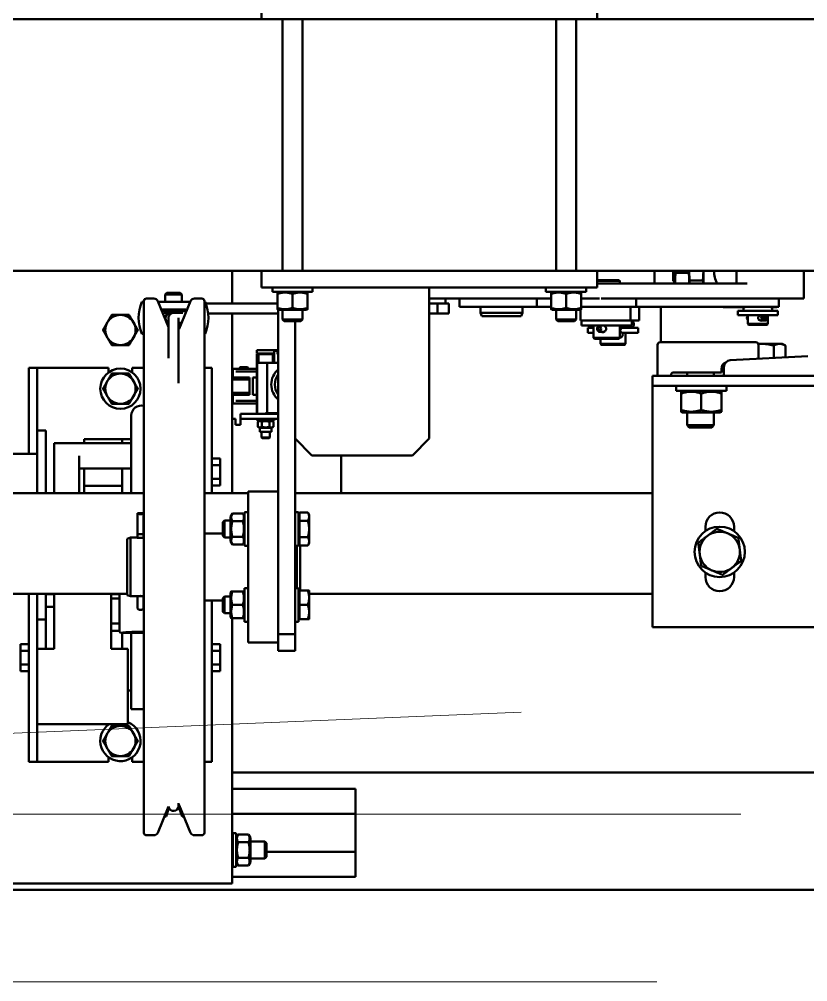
# Model space of a CAD drawing. Header units: metres. Extents: x -9802 to 773, y -8579 to 5125.
# Drawn here: x -3942.7 to -3895.7, y -1740.9 to -1683.5 of the extents above; entities that cross this region are included whole.
import ezdxf

# ---------------------------------------------------------------- set-up
doc = ezdxf.new("R2010")
doc.units = ezdxf.units.M
doc.header["$MEASUREMENT"] = 0
doc.linetypes.add('HIDDEN', pattern=[9.525, 6.35, -3.175])
doc.layers.get('0').update_dxf_attribs({"color": 30, "lineweight": 0})
doc.layers.add('shaft', color=3, linetype='Continuous', lineweight=20)
doc.layers.add('SSN_Lift-AM_0', color=7, linetype='Continuous', lineweight=50)

# ---------------------------------------------------------------- blocks, each defined once
blk = doc.blocks.new('Lift_20-024-10000')
at = {"layer": 'SSN_Lift-AM_0'}
for p, q in [((-854.5, 1563.4), (854.5, 1563.4)), ((-474.3, 1559.65), (-488.5, 1559.65)), ((-474.3, 1559.65), (-369.7, 1559.65)), ((-355.5, 1559.65), (-369.7, 1559.65)), ((-355.5, 1559.65), (-355.5, 1401.53)), ((-282, 1555.65), (-355.5, 1555.65)), ((-282, 1540.65), (-282, 1555.65)), ((-355, 1529.65), (-355, 1549.65)), ((-353, 1549.65), (-355, 1549.65)), ((-353, 1529.65), (-353, 1549.65)), ((-355.5, 1546.65), (-355, 1546.65)), ((-353, 1546.95), (-351.88, 1548.89)), ((-345.72, 1548.89), (-351.88, 1548.89)), ((-345.72, 1544.27), (-351.88, 1544.27)), ((-344.6, 1546.95), (-345.72, 1548.89)), ((-344.6, 1532.35), (-344.6, 1546.95)), ((-344.6, 1544.65), (-336, 1544.65)), ((-336, 1534.65), (-336, 1544.65)), ((-335, 1543.65), (-336, 1544.65)), ((-335, 1543.65), (-335, 1535.65)), ((-282, 1540.65), (-335, 1540.65)), ((-282, 1518.15), (-282, 1540.65)), ((-355.5, 1532.65), (-355, 1532.65)), ((-353, 1532.35), (-351.88, 1530.41)), ((-345.72, 1535.03), (-351.88, 1535.03)), ((-344.6, 1532.35), (-345.72, 1530.41)), ((-344.6, 1534.65), (-336, 1534.65)), ((-335, 1535.65), (-336, 1534.65)), ((-408, 1212.4), (-408, 1529.4)), ((-406.5, 1530.9), (-402.09, 1530.9)), ((-393.3, 1513.71), (-399.78, 1529.36)), ((-387.04, 1512.88), (-380.22, 1529.36)), ((-377.91, 1530.9), (-373.5, 1530.9)), ((-372, 1212.4), (-372, 1529.4)), ((-353, 1529.65), (-355, 1529.65)), ((-345.72, 1530.41), (-351.88, 1530.41)), ((-395.76, 1519.65), (-394.75, 1519.65)), ((-394.75, 1517.21), (-394.75, 1519.65)), ((-393.06, 1514.74), (-394.75, 1519.65)), ((-387.37, 1513.48), (-385.25, 1519.65)), ((-385.25, 1517.21), (-385.25, 1519.65)), ((-385.25, 1519.65), (-384.24, 1519.65)), ((-282, 1518.15), (-355.5, 1518.15)), ((-282, 1503.15), (-282, 1518.15)), ((-387.37, 1511.75), (-387.37, 1513.4)), ((-282, 1503.15), (-355.5, 1503.15)), ((-355.5, 1493.4), (848.64, 1493.4)), ((-476.5, 1386.9), (-476.5, 1487.15)), ((-476.5, 1487.15), (-471.5, 1487.15)), ((-471.5, 1487.15), (-471.5, 1464.65)), ((-466.5, 1487.15), (-471.5, 1487.15)), ((-466.5, 1487.15), (-429, 1487.15)), ((-429, 1484.4), (-429, 1487.15)), ((-415, 1487.15), (-415, 1484.4)), ((-415, 1487.15), (-408, 1487.15)), ((-372, 1487.15), (-367.5, 1487.15)), ((-367.5, 1487.15), (-367.5, 1390.9)), ((-471.5, 1464.65), (-417.5, 1464.65)), ((-471.5, 1419.65), (-471.5, 1464.65)), ((-417.5, 1419.65), (-417.5, 1464.65)), ((-408, 1455.78), (-415.5, 1455.78)), ((-415.5, 1455.25), (-415.5, 1455.78)), ((-415.5, 1455.25), (-415.5, 1433.24)), ((-415.5, 1444.65), (-417.5, 1444.65)), ((-476.5, 1433.06), (-481.5, 1433.06)), ((-481.5, 1433.06), (-481.5, 1429.02)), ((-476.5, 1429.02), (-481.5, 1429.02)), ((-481.5, 1429.02), (-481.5, 1420.94)), ((-415.5, 1431.78), (-415.5, 1433.24)), ((-415.5, 1431.78), (-415.5, 1410.19)), ((-367.5, 1433.06), (-362.5, 1433.06)), ((-367.5, 1429.02), (-362.5, 1429.02)), ((-362.5, 1433.06), (-362.5, 1429.02)), ((-362.5, 1429.02), (-362.5, 1420.94)), ((-476.5, 1420.94), (-481.5, 1420.94)), ((-481.5, 1420.94), (-481.5, 1416.9)), ((-471.5, 1419.65), (-471.5, 1402.15)), ((-461.5, 1419.65), (-471.5, 1419.65)), ((-466.5, 1402.15), (-466.5, 1419.65)), ((-461.5, 1386.9), (-461.5, 1419.65)), ((-427.5, 1419.65), (-427.5, 1386.9)), ((-417.5, 1419.65), (-427.5, 1419.65)), ((-421, 1410.19), (-421, 1419.65)), ((-367.5, 1420.94), (-362.5, 1420.94)), ((-362.5, 1420.94), (-362.5, 1416.9)), ((-318, 1420.9), (-328, 1420.9)), ((-328, 1420.9), (-328, 1410.9)), ((-318, 1410.9), (-318, 1420.9)), ((-476.5, 1416.9), (-481.5, 1416.9)), ((-367.5, 1416.9), (-362.5, 1416.9)), ((-346, 1415.9), (-346, 1325.9)), ((-328, 1415.9), (-346, 1415.9)), ((-471.5, 1405.99), (-471.5, 1405.99)), ((-471.5, 1405.99), (-471.5, 1398.49)), ((-427.5, 1408.94), (-422.5, 1408.94)), ((-422.5, 1409.64), (-422.5, 1386.9)), ((-412.5, 1410.19), (-421.16, 1410.19)), ((-408, 1410.19), (-412.5, 1410.19)), ((-408, 1409.65), (-412.5, 1409.65)), ((-328, 1410.9), (-318, 1410.9)), ((-328, 1410.9), (-328, 1217.58)), ((-318, 1224.4), (-318, 1410.9)), ((-105, 1406.9), (105, 1406.9)), ((-105, 1271.1), (-105, 1406.9)), ((-471.5, 1402.15), (-471.5, 1386.9)), ((-466.5, 1402.15), (-471.5, 1402.15)), ((-466.5, 1386.9), (-466.5, 1402.15)), ((-427.5, 1404.67), (-422.5, 1404.67)), ((-356.4, 1400.83), (-356, 1401.53)), ((-356.4, 1400.83), (-356.4, 1386.23)), ((-349.12, 1401.53), (-355.28, 1401.53)), ((-348, 1400.83), (-348.4, 1401.53)), ((-348, 1383.53), (-348, 1403.53)), ((-346, 1403.53), (-348, 1403.53)), ((-316, 1403.53), (-318, 1403.53)), ((-316, 1383.53), (-316, 1403.53)), ((-315.4, 1401.23), (-316, 1401.23)), ((-315.4, 1402.03), (-310.36, 1402.03)), ((-315.4, 1393.53), (-315.4, 1402.03)), ((-309.6, 1397.78), (-309.6, 1402.03)), ((-471.5, 1398.49), (-471.5, 1398.49)), ((-471.5, 1398.49), (-471.5, 1390.99)), ((-466.5, 1394.65), (-461.5, 1394.65)), ((-411.85, 1391.54), (-411.85, 1395.11)), ((-410.55, 1396.4), (-409.45, 1396.4)), ((-408.15, 1395.11), (-408.15, 1391.54)), ((-361, 1397.61), (-360.08, 1398.53)), ((-361, 1389.45), (-361, 1397.61)), ((-360.08, 1398.53), (-360.08, 1388.53)), ((-356.4, 1398.53), (-360.08, 1398.53)), ((-309.6, 1389.28), (-309.6, 1397.78)), ((-471.5, 1390.99), (-471.5, 1386.9)), ((-471.5, 1390.99), (-471.5, 1390.99)), ((-427.5, 1389.65), (-422.5, 1389.65)), ((-411.85, 1391.54), (-411.85, 1388.73)), ((-411.85, 1388.73), (-411.85, 1388.32)), ((-408.15, 1388.73), (-408.15, 1391.54)), ((-408.15, 1388.32), (-408.15, 1388.73)), ((-361, 1390.9), (-372, 1390.9)), ((-361, 1389.45), (-360.08, 1388.53)), ((-349.12, 1393.53), (-355.28, 1393.53)), ((-315.4, 1393.53), (-310.36, 1393.53)), ((-315.4, 1385.03), (-315.4, 1393.53)), ((-309.6, 1385.03), (-309.6, 1389.28)), ((-967.5, 1386.9), (-418, 1386.9)), ((-461.5, 1387.15), (-466.5, 1387.15)), ((-422.5, 1387.15), (-427.5, 1387.15)), ((-418, 1387.67), (-416, 1388.4)), ((-418, 1387.67), (-418, 1354.13)), ((-416, 1388.4), (-416, 1353.4)), ((-412.5, 1388.4), (-416, 1388.4)), ((-410.55, 1388.4), (-409.45, 1388.4)), ((-356.4, 1388.53), (-360.08, 1388.53)), ((-356.4, 1386.23), (-356, 1385.53)), ((-349.12, 1385.53), (-355.28, 1385.53)), ((-348, 1386.23), (-348.4, 1385.53)), ((-346, 1383.53), (-348, 1383.53)), ((-316, 1383.53), (-318, 1383.53)), ((-317, 1383.53), (-317, 1358.27)), ((-315.4, 1385.83), (-316, 1385.83)), ((-315.4, 1385.03), (-310.36, 1385.03)), ((-315, 1385.03), (-315, 1358.09)), ((-309.6, 1386.9), (-105, 1386.9)), ((-73.5, 1374.26), (-73.5, 1376.9)), ((-56.5, 1376.9), (-56.5, 1374.26)), ((-356.4, 1355.57), (-355.28, 1357.51)), ((-356.4, 1355.57), (-356.4, 1340.97)), ((-349.12, 1357.51), (-355.28, 1357.51)), ((-348, 1355.57), (-349.12, 1357.51)), ((-348, 1338.27), (-348, 1358.27)), ((-346, 1358.27), (-348, 1358.27)), ((-316, 1358.27), (-318, 1358.27)), ((-316, 1338.27), (-316, 1358.27)), ((-315.4, 1355.97), (-316, 1355.97)), ((-315.4, 1353.18), (-315.4, 1358.09)), ((-315.4, 1358.09), (-310.36, 1358.09)), ((-309.6, 1356.77), (-310.36, 1358.09)), ((-309.6, 1355.63), (-309.6, 1356.77)), ((-309.6, 1348.27), (-309.6, 1355.63)), ((-418, 1354.13), (-416, 1353.4)), ((-412.5, 1353.4), (-416, 1353.4)), ((-411.85, 1353.48), (-411.85, 1351.16)), ((-411.85, 1351.16), (-411.85, 1338.94)), ((-410.55, 1351.4), (-409.45, 1351.4)), ((-408.15, 1351.16), (-408.15, 1353.48)), ((-408.15, 1338.94), (-408.15, 1351.16)), ((-361, 1350.9), (-372, 1350.9)), ((-361, 1352.35), (-360.08, 1353.27)), ((-361, 1344.19), (-361, 1352.35)), ((-360.08, 1353.27), (-360.08, 1343.27)), ((-356.4, 1353.27), (-360.08, 1353.27)), ((-349.12, 1352.89), (-355.28, 1352.89)), ((-315.4, 1343.37), (-315.4, 1353.18)), ((-315.4, 1353.18), (-310.36, 1353.18)), ((-73.5, 1346.9), (-73.5, 1349.54)), ((-56.5, 1349.54), (-56.5, 1346.9)), ((-361, 1344.19), (-360.08, 1343.27)), ((-356.4, 1343.27), (-360.08, 1343.27)), ((-349.12, 1343.65), (-355.28, 1343.65)), ((-315.4, 1343.37), (-310.36, 1343.37)), ((-315.4, 1338.46), (-315.4, 1343.37)), ((-309.6, 1340.91), (-309.6, 1348.27)), ((-411.85, 1338.94), (-411.85, 1338.78)), ((-411.85, 1338.78), (-408.15, 1338.78)), ((-410.55, 1339.4), (-409.45, 1339.4)), ((-408.15, 1338.78), (-408.15, 1338.94)), ((-356.4, 1340.97), (-355.28, 1339.03)), ((-349.12, 1339.03), (-355.28, 1339.03)), ((-348, 1340.97), (-349.12, 1339.03)), ((-346, 1338.27), (-348, 1338.27)), ((-316, 1338.27), (-318, 1338.27)), ((-315.4, 1340.57), (-316, 1340.57)), ((-315.4, 1338.46), (-310.36, 1338.46)), ((-309.6, 1339.77), (-310.36, 1338.46)), ((-309.6, 1339.77), (-309.6, 1340.91)), ((-408, 1326.9), (-722.5, 1326.9)), ((-471.5, 1326.9), (-471.5, 1324.53)), ((-466.5, 1289.65), (-466.5, 1326.9)), ((-461.5, 1304.65), (-461.5, 1326.9)), ((-446.5, 1304.65), (-446.5, 1326.9)), ((-443.5, 1326.9), (-443.5, 1324.01)), ((-421, 1323.09), (-421, 1326.9)), ((-415.5, 1280.65), (-415.5, 1326.9)), ((-346, 1326.9), (-372, 1326.9)), ((-367.5, 1326.9), (-367.5, 1252.15)), ((-355.5, 1326.9), (-355.5, 1219.9)), ((-328, 1325.9), (-346, 1325.9)), ((-105, 1326.9), (-318, 1326.9)), ((-290.5, 1326.9), (-290.5, 1304.4)), ((-471.5, 1303.67), (-471.5, 1324.53)), ((-443.5, 1324.01), (-443.5, 1322.52)), ((-443.5, 1318.12), (-443.5, 1322.52)), ((-443.5, 1322.52), (-421, 1322.52)), ((-421, 1312.15), (-421, 1323.09)), ((-367.5, 1322.4), (-362.5, 1322.4)), ((-362.5, 1322.4), (-362.5, 1318.36)), ((-443.5, 1318.12), (-443.5, 1317.65)), ((-443.5, 1317.65), (-443.5, 1312.15)), ((-367.5, 1318.36), (-362.5, 1318.36)), ((-362.5, 1318.36), (-362.5, 1310.28)), ((-415.5, 1312.15), (-446.5, 1312.15)), ((-367.5, 1310.28), (-362.5, 1310.28)), ((-362.5, 1310.28), (-362.5, 1306.24)), ((-471.63, 1303.54), (-501.37, 1303.54)), ((-476.5, 1252.15), (-476.5, 1303.54)), ((-471.5, 1303.67), (-471.5, 1294.61)), ((-461.5, 1304.65), (-461.5, 1297.15)), ((-367.5, 1306.24), (-362.5, 1306.24)), ((-318, 1294.4), (-308, 1304.4)), ((-308, 1304.4), (-248, 1304.4)), ((-248, 1304.4), (-238, 1294.4)), ((-415.5, 1297.15), (-461.5, 1297.15)), ((-443.5, 1297.15), (-443.5, 1295.07)), ((-421, 1294.65), (-421, 1297.15)), ((-471.5, 1294.61), (-471.5, 1252.15)), ((-443.5, 1295.07), (-443.5, 1294.81)), ((-443.5, 1294.81), (-421, 1294.81)), ((-415.5, 1294.65), (-421, 1294.65)), ((-337.51, 1294.15), (-338, 1293.66)), ((-333, 1293.66), (-338, 1293.66)), ((-338, 1290.45), (-338, 1293.66)), ((-337.51, 1294.15), (-333.49, 1294.15)), ((-333.49, 1294.15), (-333, 1293.66)), ((-333, 1290.45), (-333, 1293.66)), ((-238, 1294.4), (-238, 1204.4)), ((-466.5, 1289.65), (-471.5, 1289.65)), ((-353.5, 1282.65), (-353.5, 1286.25)), ((-353.5, 1286.25), (-350.5, 1286.25)), ((-350.5, 1284.75), (-350.5, 1286.25)), ((-338.94, 1288.05), (-340.12, 1287.37)), ((-340.12, 1284.33), (-340.12, 1287.37)), ((-338.94, 1290.45), (-332.06, 1290.45)), ((-338.94, 1288.05), (-338.94, 1290.45)), ((-338.94, 1288.05), (-332.06, 1288.05)), ((-337.81, 1284.33), (-337.81, 1287.37)), ((-333.19, 1284.33), (-333.19, 1287.37)), ((-332.06, 1288.05), (-332.06, 1290.45)), ((-332.06, 1288.05), (-330.88, 1287.37)), ((-330.88, 1284.33), (-330.88, 1287.37)), ((-83.27, 1287.7), (-84.5, 1286.47)), ((-68.5, 1286.47), (-84.5, 1286.47)), ((-84.5, 1278.9), (-84.5, 1286.47)), ((-83.27, 1287.7), (-69.73, 1287.7)), ((-69.73, 1287.7), (-68.5, 1286.47)), ((-68.5, 1278.9), (-68.5, 1286.47)), ((-353.5, 1282.65), (-355.5, 1282.65)), ((-350.5, 1282.65), (-350.5, 1284.75)), ((-350.5, 1282.65), (-328, 1282.65)), ((-350.5, 1282.65), (-350.5, 1279.65)), ((-350.5, 1279.65), (-328, 1279.65)), ((-330.5, 1283.65), (-340.5, 1283.65)), ((-340.5, 1283.65), (-340.5, 1282.65)), ((-340.5, 1249.15), (-340.5, 1279.65)), ((-338.94, 1283.65), (-340.12, 1284.33)), ((-332.06, 1283.65), (-330.88, 1284.33)), ((-330.5, 1283.65), (-330.5, 1282.65)), ((-330.5, 1279.15), (-330.5, 1279.65)), ((-340.5, 1279.15), (-340.75, 1279.15)), ((-340.75, 1249.15), (-340.75, 1279.15)), ((-334.5, 1279.15), (-335.5, 1279.15)), ((-328, 1279.15), (-334.5, 1279.15)), ((-334.5, 1249.15), (-334.5, 1279.15)), ((-87.1, 1278.9), (-88, 1278.38)), ((-88, 1267.49), (-88, 1277.31)), ((-64.9, 1278.9), (-87.1, 1278.9)), ((-76, 1267.49), (-76, 1277.31)), ((-64.9, 1278.9), (-64, 1278.38)), ((-64, 1267.49), (-64, 1277.31)), ((-354.97, 1273.4), (-346.71, 1273.4)), ((-354.97, 1268.28), (-354.97, 1273.4)), ((-353.27, 1268.28), (-354.97, 1268.28)), ((-345.08, 1268.17), (-353.72, 1268.17)), ((-353.72, 1267.4), (-353.72, 1268.17)), ((-340.75, 1271.9), (-353.27, 1271.9)), ((-353.27, 1268.28), (-345.08, 1268.28)), ((-350.97, 1268.17), (-350.97, 1268.28)), ((-345.67, 1273.4), (-346.71, 1273.4)), ((-345.97, 1268.17), (-345.97, 1268.28)), ((-340.75, 1273.4), (-345.67, 1273.4)), ((-345.08, 1268.28), (-345.08, 1258.02)), ((-343.04, 1268.28), (-340.75, 1268.28)), ((-343.04, 1258.02), (-343.04, 1268.28)), ((-105, 1262.9), (-105, 1271.1)), ((-345.08, 1267.4), (-355.5, 1267.4)), ((-345.08, 1267.1), (-355.5, 1267.1)), ((-105, 1262.9), (105, 1262.9)), ((-105, 1262.9), (-105, 1256.9)), ((-61, 1265.9), (-91, 1265.9)), ((-91, 1265.9), (-91, 1262.9)), ((-87.1, 1265.9), (-88, 1266.42)), ((-64.9, 1265.9), (-64, 1266.42)), ((-61, 1265.9), (-61, 1262.9)), ((-387.37, 1222.4), (-387.37, 1261.37)), ((-345.08, 1259.2), (-355.5, 1259.2)), ((-345.08, 1258.9), (-355.5, 1258.9)), ((-354.97, 1258.02), (-353.27, 1258.02)), ((-354.97, 1252.9), (-354.97, 1258.02)), ((-353.72, 1258.12), (-353.72, 1258.9)), ((-345.08, 1258.12), (-353.72, 1258.12)), ((-345.08, 1258.02), (-353.27, 1258.02)), ((-350.97, 1258.02), (-350.97, 1258.12)), ((-345.97, 1258.02), (-345.97, 1258.12)), ((-340.75, 1258.02), (-343.04, 1258.02)), ((-105, 1256.9), (-62.5, 1256.9)), ((-102, 1238.4), (-102, 1256.9)), ((-94, 1256.9), (-94, 1256.4)), ((-84.5, 1254.9), (-84.5, 1256.9)), ((-68.5, 1254.9), (-68.5, 1256.9)), ((-62.5, 1256.9), (62.5, 1256.9)), ((-62.5, 1251.7), (-62.5, 1256.9)), ((-471.5, 1252.15), (-476.5, 1252.15)), ((-471.5, 1252.15), (-466.5, 1252.15)), ((-429, 1252.15), (-466.5, 1252.15)), ((-429, 1252.15), (-429, 1254.9)), ((-415, 1254.9), (-415, 1252.15)), ((-408, 1252.15), (-415, 1252.15)), ((-367.5, 1252.15), (-372, 1252.15)), ((-346.71, 1252.9), (-354.97, 1252.9)), ((-353.27, 1254.4), (-340.75, 1254.4)), ((-350.97, 1252.9), (-350.97, 1252.18)), ((-345.97, 1252.18), (-350.97, 1252.18)), ((-350.67, 1251.88), (-350.97, 1252.18)), ((-346.27, 1251.88), (-350.67, 1251.88)), ((-346.71, 1252.9), (-345.67, 1252.9)), ((-346.27, 1251.88), (-345.97, 1252.18)), ((-345.97, 1252.9), (-345.97, 1252.18)), ((-345.67, 1252.9), (-340.75, 1252.9)), ((-92.5, 1254.9), (-64, 1254.9)), ((-64, 1254.9), (-64, 1252.72)), ((-393.37, 1246.5), (-393.37, 1222.4)), ((-340.5, 1249.15), (-340.75, 1249.15)), ((-340.75, 1249.15), (-340.75, 1244.15)), ((-340.5, 1249.15), (-335.5, 1249.15)), ((-339.75, 1244.65), (-339.75, 1249.15)), ((-334.5, 1249.15), (-335.5, 1249.15)), ((-328, 1249.15), (-334.5, 1249.15)), ((-331.25, 1244.65), (-331.25, 1249.15)), ((-330.5, 1249.15), (-330.5, 1242.15)), ((-12.58, 1245.3), (-58.71, 1247.7)), ((-42, 1246.83), (-42, 1238.4)), ((-32.81, 1246.35), (-32.81, 1238.97)), ((-25.88, 1245.99), (-25.88, 1238.97)), ((-339.25, 1244.15), (-340.75, 1244.15)), ((-340.75, 1243.65), (-336.75, 1243.65)), ((-340.75, 1241.65), (-340.75, 1243.65)), ((-340.75, 1241.65), (-336.75, 1241.65)), ((-331.75, 1244.15), (-339.25, 1244.15)), ((-335.5, 1243.65), (-336.75, 1243.65)), ((-335.5, 1241.65), (-336.75, 1241.65)), ((-330.51, 1243.65), (-335.5, 1243.65)), ((-330.51, 1241.65), (-335.5, 1241.65)), ((-331.75, 1244.15), (-330.5, 1244.15)), ((-330.51, 1243.65), (-330.5, 1243.65)), ((-330.51, 1241.65), (-330.26, 1241.65)), ((-328.5, 1242.15), (-330.5, 1242.15)), ((-328.75, 1241.65), (-330.26, 1241.65)), ((-328.5, 1241.65), (-328.75, 1241.65)), ((-328.5, 1244.15), (-328, 1244.15)), ((-328.5, 1244.15), (-328.5, 1242.15)), ((-328.5, 1243.65), (-328.25, 1243.65)), ((-328.5, 1241.65), (-328.5, 1242.15)), ((-328.5, 1241.65), (-328.25, 1241.65)), ((-328, 1243.65), (-328.25, 1243.65)), ((-328, 1241.65), (-328.25, 1241.65)), ((-139.61, 1234.9), (-140.11, 1234.4)), ((-124.61, 1234.4), (-140.11, 1234.4)), ((-140.11, 1226.9), (-140.11, 1234.4)), ((-139.61, 1234.9), (-125.11, 1234.9)), ((-135.57, 1238.4), (-136.07, 1237.9)), ((-121.07, 1237.9), (-136.07, 1237.9)), ((-136.07, 1234.9), (-136.07, 1237.9)), ((-135.57, 1238.4), (-121.57, 1238.4)), ((-125.11, 1234.9), (-124.61, 1234.4)), ((-124.61, 1226.9), (-124.61, 1234.4)), ((-121.57, 1238.4), (-121.07, 1237.9)), ((-121.07, 1231.4), (-121.07, 1237.9)), ((-43.5, 1236.9), (-100.5, 1236.9)), ((-100, 1215.9), (-100, 1236.9)), ((-42.09, 1237.9), (-39.74, 1237.9)), ((-39.74, 1237.9), (-29.35, 1237.9)), ((-29.35, 1237.9), (-27.74, 1237.9)), ((-27.74, 1237.9), (-25.88, 1238.97)), ((-409.28, 1231.9), (-408, 1231.9)), ((-393.37, 1227.92), (-399.78, 1212.44)), ((-387.04, 1228.92), (-380.22, 1212.44)), ((-372, 1231.9), (-371.46, 1231.9)), ((-143.57, 1231.4), (-140.11, 1231.4)), ((-143.57, 1228.4), (-143.57, 1231.4)), ((-143.57, 1228.4), (-140.11, 1228.4)), ((-137.29, 1230.74), (-137.29, 1227.06)), ((-133.89, 1230.74), (-137.29, 1230.74)), ((-124, 1228.4), (-113.57, 1228.4)), ((-123.08, 1231.4), (-113.57, 1231.4)), ((-113.57, 1228.4), (-113.57, 1231.4)), ((-394.42, 1225.4), (-393.37, 1225.4)), ((-393.37, 1226.4), (-394, 1226.4)), ((-393.37, 1227.4), (-393.59, 1227.4)), ((-386.41, 1227.4), (-387.37, 1227.4)), ((-386, 1226.4), (-387.37, 1226.4)), ((-387.37, 1225.4), (-385.58, 1225.4)), ((-324.5, 1224.4), (-325.5, 1223.4)), ((-313.5, 1223.4), (-325.5, 1223.4)), ((-325.5, 1223.4), (-325.5, 1217.7)), ((-324.5, 1224.4), (-314.5, 1224.4)), ((-314.5, 1224.4), (-313.5, 1223.4)), ((-313.5, 1223.4), (-313.5, 1217.7)), ((-161.5, 1224.4), (-162.5, 1223.4)), ((-150.5, 1223.4), (-162.5, 1223.4)), ((-162.5, 1223.4), (-162.5, 1217.7)), ((-161.5, 1224.4), (-151.5, 1224.4)), ((-151.5, 1224.4), (-150.5, 1223.4)), ((-150.5, 1223.4), (-150.5, 1217.7)), ((-148.02, 1223.9), (-148.02, 1217.6)), ((-148.02, 1223.9), (-136.88, 1223.9)), ((-147.36, 1226.9), (-117.36, 1226.9)), ((-147.36, 1223.9), (-147.36, 1226.9)), ((-137.29, 1227.06), (-133.89, 1227.06)), ((-136.88, 1223.9), (-129.2, 1223.9)), ((-129.2, 1223.9), (-118.06, 1223.9)), ((-118.06, 1223.9), (-118.06, 1215.9)), ((-118.06, 1223.9), (-112.91, 1223.9)), ((-117.36, 1223.9), (-117.36, 1226.9)), ((-112.91, 1223.9), (-112.91, 1215.9)), ((-47.81, 1226.5), (-48.31, 1226)), ((-36.31, 1226), (-48.31, 1226)), ((-48.31, 1220.8), (-48.31, 1226)), ((-47.81, 1226.5), (-36.81, 1226.5)), ((-39.02, 1223.94), (-41.19, 1223.94)), ((-39.02, 1223.94), (-37.77, 1223.94)), ((-39.02, 1221.06), (-39.02, 1223.94)), ((-37.77, 1223.94), (-37.77, 1221.06)), ((-36.81, 1226.5), (-36.31, 1226)), ((-36.31, 1220.8), (-36.31, 1226)), ((-383.07, 1217.4), (-397.67, 1217.4)), ((-395.75, 1218.4), (-397.32, 1218.4)), ((-395.81, 1219.4), (-395.84, 1219.4)), ((-395.81, 1219.4), (-392.06, 1219.4)), ((-395.75, 1218.4), (-384.99, 1218.4)), ((-395.37, 1218.4), (-395.37, 1217.4)), ((-391.52, 1219.45), (-390.92, 1219.45)), ((-390.37, 1219.4), (-384.91, 1219.4)), ((-385.37, 1218.4), (-385.37, 1217.4)), ((-382.84, 1218.4), (-384.99, 1218.4)), ((-384.88, 1219.4), (-384.91, 1219.4)), ((-328, 1219.9), (-369.74, 1219.9)), ((-327.8, 1217.7), (-328.5, 1217.3)), ((-328.5, 1208.11), (-328.5, 1216.49)), ((-311.2, 1217.7), (-327.8, 1217.7)), ((-319.5, 1208.11), (-319.5, 1216.49)), ((-311.2, 1217.7), (-310.5, 1217.3)), ((-310.5, 1208.11), (-310.5, 1216.49)), ((-233.15, 1219.9), (-238, 1219.9)), ((-226.3, 1219.9), (-233.15, 1219.9)), ((-233.15, 1213.9), (-233.15, 1219.9)), ((-226.3, 1219.9), (-226.3, 1213.9)), ((-206.77, 1221.4), (-207.5, 1219.4)), ((-182.5, 1219.4), (-207.5, 1219.4)), ((-207.5, 1219.4), (-207.5, 1215.9)), ((-206.77, 1221.4), (-183.23, 1221.4)), ((-183.23, 1221.4), (-182.5, 1219.4)), ((-182.5, 1219.4), (-182.5, 1215.9)), ((-164.8, 1217.7), (-165.5, 1217.3)), ((-165.5, 1208.11), (-165.5, 1216.49)), ((-148.2, 1217.7), (-164.8, 1217.7)), ((-156.5, 1208.11), (-156.5, 1216.49)), ((-148.2, 1217.7), (-147.5, 1217.3)), ((-147.5, 1208.11), (-147.5, 1216.49)), ((-54.31, 1220.8), (-30.31, 1220.8)), ((-54.31, 1218.3), (-54.31, 1220.8)), ((-54.31, 1218.3), (-30.31, 1218.3)), ((-41.19, 1221.06), (-39.02, 1221.06)), ((-37.77, 1221.06), (-39.02, 1221.06)), ((-30.31, 1218.3), (-30.31, 1220.8)), ((-409.28, 1212.9), (-408, 1212.9)), ((-406.5, 1210.9), (-402.09, 1210.9)), ((-380.41, 1212.9), (-399.59, 1212.9)), ((-395.37, 1212.9), (-395.37, 1208.4)), ((-385.37, 1212.9), (-385.37, 1208.4)), ((-377.91, 1210.9), (-373.5, 1210.9)), ((-371.46, 1212.9), (-372, 1212.9)), ((-371.08, 1213.9), (-328.5, 1213.9)), ((-355.5, 1213.9), (-355.5, 1194.4)), ((-238, 1213.9), (-233.15, 1213.9)), ((-165.5, 1210.9), (-238, 1210.9)), ((-233.15, 1213.9), (-230.99, 1213.9)), ((-230.99, 1213.9), (-228.33, 1213.9)), ((-228.33, 1213.9), (-228.33, 1210.9)), ((-228.33, 1213.9), (-226.3, 1213.9)), ((-220, 1215.9), (-191.74, 1215.9)), ((-220, 1210.9), (-220, 1215.9)), ((-173.9, 1215.9), (-191.74, 1215.9)), ((-165.5, 1215.9), (-173.9, 1215.9)), ((-173.9, 1210.9), (-173.9, 1215.9)), ((-147.5, 1215.9), (-142.83, 1215.9)), ((-136.58, 1210.9), (-147.5, 1210.9)), ((-142.83, 1215.9), (-123.25, 1215.9)), ((-60.86, 1210.9), (-135.58, 1210.9)), ((-123.25, 1215.9), (-118.06, 1215.9)), ((-118.06, 1215.9), (-117.8, 1215.9)), ((-117.8, 1215.9), (-114.86, 1215.9)), ((-114.86, 1215.9), (-114.86, 1210.9)), ((-114.86, 1215.9), (-114.29, 1215.9)), ((-39.87, 1215.9), (-114.29, 1215.9)), ((-63, 1216), (-50.14, 1216)), ((-63, 1215.9), (-63, 1216)), ((-48.76, 1210.9), (-60.86, 1210.9)), ((-48.76, 1210.9), (-15, 1210.9)), ((-39.87, 1215.9), (-29.81, 1215.9)), ((-34.48, 1216), (-31, 1216)), ((-31, 1215.9), (-31, 1216)), ((-29.81, 1210.9), (-29.81, 1215.9)), ((-15, 1210.9), (-15, 1194.4)), ((-395.37, 1208.4), (-385.37, 1208.4)), ((-394.37, 1207.4), (-395.37, 1208.4)), ((-386.37, 1207.4), (-394.37, 1207.4)), ((-386.37, 1207.4), (-385.37, 1208.4)), ((-331.5, 1206.9), (-307.5, 1206.9)), ((-331.5, 1204.4), (-331.5, 1206.9)), ((-327.8, 1206.9), (-328.5, 1207.3)), ((-328, 1207.02), (-328, 1206.9)), ((-311.2, 1206.9), (-310.5, 1207.3)), ((-307.5, 1204.4), (-307.5, 1206.9)), ((-168.5, 1206.9), (-144.5, 1206.9)), ((-168.5, 1204.4), (-168.5, 1206.9)), ((-164.8, 1206.9), (-165.5, 1207.3)), ((-148.2, 1206.9), (-147.5, 1207.3)), ((-144.5, 1204.4), (-144.5, 1206.9)), ((-138, 1204.4), (-338, 1204.4)), ((-338, 1194.4), (-338, 1204.4)), ((-138, 1194.4), (-138, 1204.4)), ((-138, 1201.9), (-136.58, 1201.9)), ((-138, 1200.4), (-124.61, 1200.4)), ((-125.11, 1199.9), (-138, 1199.9)), ((-135.58, 1201.9), (-136.58, 1201.9)), ((-135.58, 1201.9), (-60.86, 1201.9)), ((-125.11, 1199.9), (-124.61, 1200.4)), ((-124.61, 1201.9), (-124.61, 1200.4)), ((-103.77, 1194.4), (-103.77, 1201.9)), ((-92.77, 1194.4), (-92.77, 1200.5)), ((-92.77, 1200.5), (-91.57, 1200.5)), ((-91.57, 1201.9), (-91.57, 1199.5)), ((-91.57, 1199.5), (-91.57, 1194.4)), ((-83.17, 1201.9), (-83.17, 1199.5)), ((-83.17, 1199.5), (-83.17, 1195.5)), ((-82.84, 1200.12), (-75.1, 1200.12)), ((-74.77, 1194.4), (-74.77, 1201.9)), ((-60.86, 1201.9), (-48.76, 1201.9)), ((-55, 1201.9), (-55, 1194.4)), ((-338, 1194.4), (-497.5, 1194.4)), ((-338, 1194.4), (-138, 1194.4)), ((-325.5, 1194.4), (-325.5, 1044.4)), ((-313.5, 1194.4), (-313.5, 1044.4)), ((-162.5, 1194.4), (-162.5, 1044.4)), ((-150.5, 1194.4), (-150.5, 1044.4)), ((497.5, 1194.4), (-138, 1194.4)), ((-91.24, 1195.5), (-83.5, 1195.5)), ((-83.17, 1195.5), (-83.17, 1194.4)), ((-338, 1044.4), (-497.5, 1044.4)), ((-138, 1044.4), (-338, 1044.4)), ((-338, 1034.4), (-338, 1044.4)), ((497.5, 1044.4), (-138, 1044.4)), ((-138, 1034.4), (-138, 1044.4))]:
    blk.add_line(p, q, dxfattribs=at)
for centre, radius in [((-65, 1361.9), 15), ((-422, 1264.65), 12)]:
    blk.add_circle(centre, radius, dxfattribs=at)
for centre, radius, start, end in [((-406.5, 1529.4), 1.5, 90, 180), ((-402.09, 1528.4), 2.5, 22.5, 90), ((-377.91, 1528.4), 2.5, 90, 157.5), ((-373.5, 1529.4), 1.5, 0, 90), ((-390.37, 1513.4), 3, 0, 172.11806), ((-390, 1514.1), 3.2, 325.19589, 337.5), ((-422, 1474.65), 12, 292.02431, 236.44269), ((-422, 1474.65), 9, 90, 150), ((-422, 1474.65), 9, 30, 90), ((-422, 1474.65), 9, 150, 210), ((-422, 1474.65), 9, 330, 30), ((-422, 1474.65), 9, 210, 270), ((-422, 1474.65), 9, 270, 330), ((-410.55, 1395.11), 1.3, 90, 180), ((-409.45, 1395.11), 1.3, 0, 90), ((-65, 1376.9), 8.5, 0, 180), ((-65, 1361.9), 12, 112.9636, 172.9636), ((-65, 1361.9), 12, 52.9636, 112.9636), ((-65, 1361.9), 12, 352.9636, 52.9636), ((-65, 1361.9), 12, 172.9636, 232.9636), ((-65, 1361.9), 12, 292.9636, 352.9636), ((-65, 1361.9), 12, 232.9636, 292.9636), ((-65, 1346.9), 8.5, 180, 0), ((-409.5, 1280.65), 6, 180, 284.47751), ((-422, 1264.65), 9, 150, 210), ((-422, 1264.65), 9, 90, 150), ((-422, 1264.65), 9, 30, 90), ((-422, 1264.65), 9, 330, 30), ((-320.5, 1262.15), 11.65, 130.07403, 229.92597), ((-320.5, 1262.15), 9.53, 141.90496, 218.09504), ((-422, 1264.65), 9, 210, 270), ((-422, 1264.65), 9, 270, 330), ((-92.5, 1256.4), 1.5, 180, 270), ((-60, 1252.72), 4, 180, 248.76761), ((-58.5, 1251.7), 4, 180, 267.01336), ((-339.25, 1244.65), 0.5, 180, 270), ((-331.75, 1244.65), 0.5, 270, 0), ((-422, 1229.65), 9, 150, 210), ((-422, 1229.65), 9, 90, 150), ((-422, 1229.65), 9, 30, 90), ((-422, 1229.65), 9, 330, 30), ((-124.64, 1232.4), 1.85, 270.75636, 89.24364), ((-100.5, 1238.4), 1.5, 180, 270), ((-43.5, 1238.4), 1.5, 270, 0), ((-390, 1227.7), 3.2, 22.5, 34.80411), ((-138.82, 1226.15), 2.25, 125.0286, 160.52878), ((-125.78, 1228.9), 1.85, 309.23957, 50.76043), ((-118.32, 1226.15), 2.25, 295.21491, 90), ((-422, 1229.65), 9, 210, 270), ((-422, 1229.65), 9, 270, 330), ((-390.37, 1222.4), 3, 180, 270), ((-47.35, 1222.5), 1.45, 131.60027, 228.39973), ((-49.66, 1217.1), 1.2, 90, 270), ((-34.96, 1217.1), 1.2, 270, 90), ((-406.5, 1212.4), 1.5, 180, 270), ((-402.09, 1213.4), 2.5, 270, 337.5), ((-377.91, 1213.4), 2.5, 202.5, 270), ((-373.5, 1212.4), 1.5, 270, 0), ((-55.77, 1195.5), 12.5, 149.20286, 185.04856)]:
    blk.add_arc(centre, radius, start, end, dxfattribs=at)
for centre, major_axis, ratio, start_param, end_param in [((-412.5, 1409.64), (-10, 0), 0.109606, 5.759587, 6.283185), ((-412.5, 1410.73), (-10, 0), 0.108401, 0.523599, 1.570796), ((-410.55, 1388.73), (1.3, 0), 0.25811, 3.141593, 4.712389), ((-409.45, 1388.73), (-1.3, 0), 0.25811, 1.570796, 3.141593), ((-410.55, 1351.16), (1.3, 0), 0.185003, 1.570796, 3.141593), ((-409.45, 1351.16), (-1.3, 0), 0.185003, 3.141593, 4.712389), ((-410.55, 1338.94), (-1.3, 0), 0.357762, 4.712389, 6.283185), ((-409.45, 1338.94), (1.3, 0), 0.357762, 0, 1.570796), ((-472.5, 1304.54), (0.966, -0.966), 0.267949, 6.021386, 6.544985), ((-124.65, 1232.41), (0, 1.85), 0.838985, 6.125694, 6.257865), ((-386.52, 1222.4), (0, 25), 0.984454, 1.181, 1.960593), ((-394.23, 1222.4), (0, 25), 0.984454, 4.322593, 5.102185), ((-136.3, 1228.9), (0, 1.85), 0.955264, 0.600307, 2.541286), ((-137.48, 1228.9), (0, 1.85), 0.955264, 3.246308, 6.17847), ((-125.86, 1228.9), (0, 1.85), 0.73509, 4.307443, 5.117335), ((-392.06, 1222.4), (0, 3), 0.999654, 0.451625, 3.427377), ((-47.29, 1222.51), (0, -1.45), 0.744568, 4.397108, 5.02767), ((-38.87, 1222.5), (0, -1.45), 0.954221, 3.245001, 6.179777), ((-37.92, 1222.5), (0, 1.45), 0.954221, 3.245001, 6.179777), ((-377.48, 1222.4), (20.82, 0), 0.984454, 3.383645, 3.38798), ((-403.27, 1222.4), (-20.82, 0), 0.984454, 2.895205, 2.95822)]:
    blk.add_ellipse(centre, major_axis=major_axis, ratio=ratio, start_param=start_param, end_param=end_param, dxfattribs=at)
for points, weights in [([(-351.88, 1548.89), (-353.21, 1546.58), (-351.88, 1544.27)], [1, 1.15470053838, 1]), ([(-351.88, 1544.27), (-353.21, 1539.65), (-351.88, 1535.03)], [1, 1.15470053838, 1]), ([(-345.72, 1544.27), (-344.39, 1546.58), (-345.72, 1548.89)], [1, 1.15470053838, 1]), ([(-345.72, 1535.03), (-344.39, 1539.65), (-345.72, 1544.27)], [1, 1.15470053838, 1]), ([(-351.88, 1535.03), (-353.21, 1532.72), (-351.88, 1530.41)], [1, 1.15470053838, 1]), ([(-345.72, 1530.41), (-344.39, 1532.72), (-345.72, 1535.03)], [1, 1.15470053838, 1]), ([(-429.79, 1479.15), (-428.59, 1481.24), (-427.2, 1483.65)], [1, 1.0379548493, 1]), ([(-427.2, 1483.65), (-424.41, 1483.65), (-422, 1483.65)], [1, 1.0379548493, 1]), ([(-422, 1483.65), (-419.59, 1483.65), (-416.8, 1483.65)], [1, 1.0379548493, 1]), ([(-416.8, 1483.65), (-415.41, 1481.24), (-414.21, 1479.15)], [1, 1.0379548493, 1]), ([(-432.39, 1474.65), (-431, 1477.06), (-429.79, 1479.15)], [1, 1.0379548493, 1]), ([(-429.79, 1470.15), (-431, 1472.24), (-432.39, 1474.65)], [1, 1.0379548493, 1]), ([(-414.21, 1479.15), (-413, 1477.06), (-411.61, 1474.65)], [1, 1.0379548493, 1]), ([(-411.61, 1474.65), (-413, 1472.24), (-414.21, 1470.15)], [1, 1.0379548493, 1]), ([(-427.2, 1465.65), (-428.59, 1468.06), (-429.79, 1470.15)], [1, 1.0379548493, 1]), ([(-414.21, 1470.15), (-415.41, 1468.06), (-416.8, 1465.65)], [1, 1.0379548493, 1]), ([(-422, 1465.65), (-424.41, 1465.65), (-427.2, 1465.65)], [1, 1.0379548493, 1]), ([(-416.8, 1465.65), (-419.59, 1465.65), (-422, 1465.65)], [1, 1.0379548493, 1]), ([(-355.28, 1401.53), (-356.61, 1397.53), (-355.28, 1393.53)], [1, 1.15470053838, 1]), ([(-356, 1401.53), (-356, 1401.53), (-355.28, 1401.53)], [1.07735026919, 1.07735026919, 1]), ([(-349.12, 1401.53), (-348.4, 1401.53), (-348.4, 1401.53)], [1, 1.07735026919, 1.07735026919]), ([(-349.12, 1393.53), (-347.79, 1397.53), (-349.12, 1401.53)], [1, 1.15470053838, 1]), ([(-309.6, 1397.78), (-309.6, 1399.75), (-310.36, 1402.03)], [1, 1.0379548493, 1]), ([(-310.36, 1402.03), (-309.6, 1402.03), (-309.6, 1402.03)], [1, 1.0379548493, 1]), ([(-310.36, 1393.53), (-309.6, 1395.8), (-309.6, 1397.78)], [1, 1.0379548493, 1]), ([(-355.28, 1393.53), (-356.61, 1389.53), (-355.28, 1385.53)], [1, 1.15470053838, 1]), ([(-349.12, 1385.53), (-347.79, 1389.53), (-349.12, 1393.53)], [1, 1.15470053838, 1]), ([(-309.6, 1389.28), (-309.6, 1391.25), (-310.36, 1393.53)], [1, 1.0379548493, 1]), ([(-310.36, 1385.03), (-309.6, 1387.3), (-309.6, 1389.28)], [1, 1.0379548493, 1]), ([(-355.28, 1385.53), (-356, 1385.53), (-356, 1385.53)], [1, 1.07735026919, 1.07735026919]), ([(-348.4, 1385.53), (-348.4, 1385.53), (-349.12, 1385.53)], [1.07735026919, 1.07735026919, 1]), ([(-309.6, 1385.03), (-309.6, 1385.03), (-310.36, 1385.03)], [1, 1.0379548493, 1]), ([(-76.06, 1370.25), (-72.64, 1371.69), (-69.68, 1372.95)], [1, 1.0379548493, 1]), ([(-69.68, 1372.95), (-66.72, 1374.2), (-63.3, 1375.65)], [1, 1.0379548493, 1]), ([(-63.3, 1375.65), (-60.34, 1373.42), (-57.77, 1371.48)], [1, 1.0379548493, 1]), ([(-57.77, 1371.48), (-55.21, 1369.54), (-52.24, 1367.31)], [1, 1.0379548493, 1]), ([(-76.91, 1363.37), (-76.52, 1366.56), (-76.06, 1370.25)], [1, 1.0379548493, 1]), ([(-52.24, 1367.31), (-52.7, 1363.62), (-53.09, 1360.43)], [1, 1.0379548493, 1]), ([(-77.76, 1356.49), (-77.3, 1360.18), (-76.91, 1363.37)], [1, 1.0379548493, 1]), ([(-53.09, 1360.43), (-53.48, 1357.24), (-53.94, 1353.55)], [1, 1.0379548493, 1]), ([(-355.28, 1357.51), (-356.61, 1355.2), (-355.28, 1352.89)], [1, 1.15470053838, 1]), ([(-349.12, 1352.89), (-347.79, 1355.2), (-349.12, 1357.51)], [1, 1.15470053838, 1]), ([(-309.6, 1355.63), (-309.6, 1356.77), (-310.36, 1358.09)], [1, 1.0379548493, 1]), ([(-310.36, 1353.18), (-309.6, 1354.5), (-309.6, 1355.63)], [1, 1.0379548493, 1]), ([(-72.23, 1352.32), (-74.79, 1354.26), (-77.76, 1356.49)], [1, 1.0379548493, 1]), ([(-355.28, 1352.89), (-356.61, 1348.27), (-355.28, 1343.65)], [1, 1.15470053838, 1]), ([(-349.12, 1343.65), (-347.79, 1348.27), (-349.12, 1352.89)], [1, 1.15470053838, 1]), ([(-309.6, 1348.27), (-309.6, 1350.55), (-310.36, 1353.18)], [1, 1.0379548493, 1]), ([(-66.7, 1348.15), (-69.66, 1350.38), (-72.23, 1352.32)], [1, 1.0379548493, 1]), ([(-60.32, 1350.85), (-63.28, 1349.6), (-66.7, 1348.15)], [1, 1.0379548493, 1]), ([(-53.94, 1353.55), (-57.36, 1352.11), (-60.32, 1350.85)], [1, 1.0379548493, 1]), ([(-355.28, 1343.65), (-356.61, 1341.34), (-355.28, 1339.03)], [1, 1.15470053838, 1]), ([(-349.12, 1339.03), (-347.79, 1341.34), (-349.12, 1343.65)], [1, 1.15470053838, 1]), ([(-310.36, 1343.37), (-309.6, 1346), (-309.6, 1348.27)], [1, 1.0379548493, 1]), ([(-309.6, 1340.91), (-309.6, 1342.05), (-310.36, 1343.37)], [1, 1.0379548493, 1]), ([(-310.36, 1338.46), (-309.6, 1339.77), (-309.6, 1340.91)], [1, 1.0379548493, 1]), ([(-337.81, 1287.37), (-338.96, 1288.04), (-340.12, 1287.37)], [1, 1.15470053838, 1]), ([(-333.19, 1287.37), (-335.5, 1288.04), (-337.81, 1287.37)], [1, 1.15470053838, 1]), ([(-330.88, 1287.37), (-332.04, 1288.04), (-333.19, 1287.37)], [1, 1.15470053838, 1]), ([(-340.12, 1284.33), (-338.96, 1283.66), (-337.81, 1284.33)], [1, 1.15470053838, 1]), ([(-337.81, 1284.33), (-335.5, 1283.66), (-333.19, 1284.33)], [1, 1.15470053838, 1]), ([(-333.19, 1284.33), (-332.04, 1283.66), (-330.88, 1284.33)], [1, 1.15470053838, 1]), ([(-88, 1277.31), (-88, 1278.38), (-88, 1278.38)], [1, 1.07735026919, 1.07735026919]), ([(-76, 1277.31), (-82, 1279.31), (-88, 1277.31)], [1, 1.15470053838, 1]), ([(-64, 1277.31), (-70, 1279.31), (-76, 1277.31)], [1, 1.15470053838, 1]), ([(-64, 1278.38), (-64, 1278.38), (-64, 1277.31)], [1.07735026919, 1.07735026919, 1]), ([(-432.39, 1264.65), (-431, 1267.06), (-429.79, 1269.15)], [1, 1.0379548493, 1]), ([(-429.79, 1269.15), (-428.59, 1271.24), (-427.2, 1273.65)], [1, 1.0379548493, 1]), ([(-427.2, 1273.65), (-424.41, 1273.65), (-422, 1273.65)], [1, 1.0379548493, 1]), ([(-422, 1273.65), (-419.59, 1273.65), (-416.8, 1273.65)], [1, 1.0379548493, 1]), ([(-416.8, 1273.65), (-415.41, 1271.24), (-414.21, 1269.15)], [1, 1.0379548493, 1]), ([(-414.21, 1269.15), (-413, 1267.06), (-411.61, 1264.65)], [1, 1.0379548493, 1]), ([(-429.79, 1260.15), (-431, 1262.24), (-432.39, 1264.65)], [1, 1.0379548493, 1]), ([(-411.61, 1264.65), (-413, 1262.24), (-414.21, 1260.15)], [1, 1.0379548493, 1]), ([(-88, 1266.42), (-88, 1266.42), (-88, 1267.49)], [1.07735026919, 1.07735026919, 1]), ([(-88, 1267.49), (-82, 1265.49), (-76, 1267.49)], [1, 1.15470053838, 1]), ([(-76, 1267.49), (-70, 1265.49), (-64, 1267.49)], [1, 1.15470053838, 1]), ([(-64, 1267.49), (-64, 1266.42), (-64, 1266.42)], [1, 1.07735026919, 1.07735026919]), ([(-427.2, 1255.65), (-428.59, 1258.06), (-429.79, 1260.15)], [1, 1.0379548493, 1]), ([(-414.21, 1260.15), (-415.41, 1258.06), (-416.8, 1255.65)], [1, 1.0379548493, 1]), ([(-422, 1255.65), (-424.41, 1255.65), (-427.2, 1255.65)], [1, 1.0379548493, 1]), ([(-416.8, 1255.65), (-419.59, 1255.65), (-422, 1255.65)], [1, 1.0379548493, 1]), ([(-432.39, 1229.65), (-431, 1232.06), (-429.79, 1234.15)], [1, 1.0379548493, 1]), ([(-429.79, 1234.15), (-428.59, 1236.24), (-427.2, 1238.65)], [1, 1.0379548493, 1]), ([(-427.2, 1238.65), (-424.41, 1238.65), (-422, 1238.65)], [1, 1.0379548493, 1]), ([(-422, 1238.65), (-419.59, 1238.65), (-416.8, 1238.65)], [1, 1.0379548493, 1]), ([(-416.8, 1238.65), (-415.41, 1236.24), (-414.21, 1234.15)], [1, 1.0379548493, 1]), ([(-414.21, 1234.15), (-413, 1232.06), (-411.61, 1229.65)], [1, 1.0379548493, 1]), ([(-42.05, 1238.03), (-40.88, 1237.9), (-39.74, 1237.9)], [1.01720104682, 1.01317130061, 1]), ([(-39.74, 1237.9), (-36.52, 1237.9), (-32.81, 1238.97)], [1, 1.0379548493, 1]), ([(-32.81, 1238.97), (-30.96, 1237.9), (-29.35, 1237.9)], [1, 1.0379548493, 1]), ([(-29.35, 1237.9), (-27.74, 1237.9), (-25.88, 1238.97)], [1, 1.0379548493, 1]), ([(-429.79, 1225.15), (-431, 1227.24), (-432.39, 1229.65)], [1, 1.0379548493, 1]), ([(-411.61, 1229.65), (-413, 1227.24), (-414.21, 1225.15)], [1, 1.0379548493, 1]), ([(-427.2, 1220.65), (-428.59, 1223.06), (-429.79, 1225.15)], [1, 1.0379548493, 1]), ([(-414.21, 1225.15), (-415.41, 1223.06), (-416.8, 1220.65)], [1, 1.0379548493, 1]), ([(-422, 1220.65), (-424.41, 1220.65), (-427.2, 1220.65)], [1, 1.0379548493, 1]), ([(-416.8, 1220.65), (-419.59, 1220.65), (-422, 1220.65)], [1, 1.0379548493, 1]), ([(-328.5, 1216.49), (-328.5, 1217.3), (-328.5, 1217.3)], [1, 1.07735026919, 1.07735026919]), ([(-319.5, 1216.49), (-324, 1217.99), (-328.5, 1216.49)], [1, 1.15470053838, 1]), ([(-310.5, 1216.49), (-315, 1217.99), (-319.5, 1216.49)], [1, 1.15470053838, 1]), ([(-310.5, 1217.3), (-310.5, 1217.3), (-310.5, 1216.49)], [1.07735026919, 1.07735026919, 1]), ([(-165.5, 1216.49), (-165.5, 1217.3), (-165.5, 1217.3)], [1, 1.07735026919, 1.07735026919]), ([(-156.5, 1216.49), (-161, 1217.99), (-165.5, 1216.49)], [1, 1.15470053838, 1]), ([(-147.5, 1216.49), (-152, 1217.99), (-156.5, 1216.49)], [1, 1.15470053838, 1]), ([(-147.5, 1217.3), (-147.5, 1217.3), (-147.5, 1216.49)], [1.07735026919, 1.07735026919, 1]), ([(-328.5, 1208.11), (-324, 1206.61), (-319.5, 1208.11)], [1, 1.15470053838, 1]), ([(-328.5, 1207.3), (-328.5, 1207.3), (-328.5, 1208.11)], [1.07735026919, 1.07735026919, 1]), ([(-319.5, 1208.11), (-315, 1206.61), (-310.5, 1208.11)], [1, 1.15470053838, 1]), ([(-310.5, 1208.11), (-310.5, 1207.3), (-310.5, 1207.3)], [1, 1.07735026919, 1.07735026919]), ([(-165.5, 1208.11), (-161, 1206.61), (-156.5, 1208.11)], [1, 1.15470053838, 1]), ([(-165.5, 1207.3), (-165.5, 1207.3), (-165.5, 1208.11)], [1.07735026919, 1.07735026919, 1]), ([(-156.5, 1208.11), (-152, 1206.61), (-147.5, 1208.11)], [1, 1.15470053838, 1]), ([(-147.5, 1208.11), (-147.5, 1207.3), (-147.5, 1207.3)], [1, 1.07735026919, 1.07735026919]), ([(-91.45, 1201.9), (-91.57, 1200.67), (-91.57, 1199.5)], [3.10215132488, 3.19257984559, 3.19257984943]), ([(-91.57, 1199.5), (-91.57, 1197.64), (-91.24, 1195.5)], [3.19257984943, 3.19257985554, 2.96336292916]), ([(-75.1, 1200.12), (-74.85, 1201.07), (-74.79, 1201.9)], [2.96336292914, 3.13634256977, 3.17878230071]), ([(-74.77, 1195.5), (-74.77, 1197.54), (-75.07, 1199.87)], [3.19257984942, 3.19257985354, 2.98442524995]), ([(-91.24, 1195.5), (-91.33, 1194.93), (-91.39, 1194.4)], [2.96336292915, 3.02076557468, 3.06379291271]), ([(-74.79, 1194.4), (-74.77, 1194.95), (-74.77, 1195.5)], [3.17763090462, 3.19257984832, 3.19257984942])]:
    blk.add_rational_spline(points, weights, degree=2, dxfattribs=at)
for points, degree, knots in [([(-408, 1388.34), (-408.07, 1388.33), (-408.15, 1388.32), (-408.45, 1388.29), (-408.73, 1388.26), (-409.35, 1388.23), (-409.69, 1388.22), (-410.31, 1388.22), (-410.65, 1388.23), (-411.27, 1388.26), (-411.55, 1388.29), (-411.99, 1388.33), (-412.18, 1388.36), (-412.44, 1388.39), (-412.5, 1388.4), (-412.5, 1388.4)], 3, [0.5310441, 0.5310441, 0.5310441, 0.5310441, 0.5658609, 0.5658609, 0.660172, 0.660172, 0.754483, 0.754483, 0.8487941, 0.8487941, 0.9431051, 0.9431051, 1.0374148, 1.0374148, 1.1317245, 1.1317245, 1.1317245, 1.1317245]), ([(-412.5, 1353.4), (-412.5, 1353.4), (-412.44, 1353.41), (-412.18, 1353.44), (-411.99, 1353.47), (-411.55, 1353.51), (-411.27, 1353.54), (-410.65, 1353.57), (-410.31, 1353.58), (-409.69, 1353.58), (-409.35, 1353.57), (-408.73, 1353.54), (-408.45, 1353.51), (-408.15, 1353.48), (-408.07, 1353.47), (-408, 1353.46)], 3, [0.3772415, 0.3772415, 0.3772415, 0.3772415, 0.4715512, 0.4715512, 0.5658609, 0.5658609, 0.660172, 0.660172, 0.754483, 0.754483, 0.8487941, 0.8487941, 0.9431051, 0.9431051, 0.9779219, 0.9779219, 0.9779219, 0.9779219]), ([(-135.39, 1230.74), (-135.39, 1230.74), (-135.38, 1230.74), (-135.15, 1230.85), (-134.9, 1230.9), (-134.41, 1230.9), (-134.15, 1230.85), (-133.67, 1230.64), (-133.44, 1230.49), (-133.09, 1230.14), (-132.93, 1229.91), (-132.72, 1229.42), (-132.67, 1229.15), (-132.67, 1228.9)], 3, [0.8310261, 0.8310261, 0.8310261, 0.8310261, 0.8327927, 0.8327927, 0.9084945, 0.9084945, 0.9841963, 0.9841963, 1.0598982, 1.0598982, 1.1356121, 1.1356121, 1.211326, 1.211326, 1.211326, 1.211326]), ([(-132.67, 1228.9), (-132.67, 1228.65), (-132.72, 1228.38), (-132.93, 1227.89), (-133.09, 1227.66), (-133.44, 1227.31), (-133.67, 1227.16), (-134.15, 1226.95), (-134.41, 1226.9), (-134.9, 1226.9), (-135.15, 1226.95), (-135.38, 1227.06), (-135.39, 1227.06), (-135.39, 1227.06)], 3, [0, 0, 0, 0, 0.0757139, 0.0757139, 0.1514278, 0.1514278, 0.2271297, 0.2271297, 0.3028315, 0.3028315, 0.3785333, 0.3785333, 0.3802999, 0.3802999, 0.3802999, 0.3802999]), ([(-42.11, 1222.5), (-42.11, 1222.7), (-42.07, 1222.92), (-41.9, 1223.31), (-41.77, 1223.49), (-41.49, 1223.77), (-41.31, 1223.9), (-40.92, 1224.06), (-40.71, 1224.1), (-40.32, 1224.1), (-40.12, 1224.06), (-39.92, 1223.97), (-39.89, 1223.95), (-39.87, 1223.94)], 3, [0, 0, 0, 0, 0.0605927, 0.0605927, 0.1211853, 0.1211853, 0.1817669, 0.1817669, 0.2423485, 0.2423485, 0.3029301, 0.3029301, 0.3111412, 0.3111412, 0.3111412, 0.3111412]), ([(-39.87, 1221.06), (-39.89, 1221.05), (-39.92, 1221.03), (-40.12, 1220.94), (-40.32, 1220.9), (-40.71, 1220.9), (-40.92, 1220.94), (-41.31, 1221.1), (-41.49, 1221.23), (-41.77, 1221.51), (-41.9, 1221.69), (-42.07, 1222.08), (-42.11, 1222.3), (-42.11, 1222.5)], 3, [0.6582528, 0.6582528, 0.6582528, 0.6582528, 0.6664639, 0.6664639, 0.7270455, 0.7270455, 0.787627, 0.787627, 0.8482086, 0.8482086, 0.9088013, 0.9088013, 0.9693939, 0.9693939, 0.9693939, 0.9693939]), ([(-83.5, 1195.5), (-83.42, 1196.04), (-83.35, 1196.54), (-83.3, 1197.01), (-83.23, 1197.8), (-83.19, 1198.54), (-83.18, 1198.86), (-83.17, 1199.18), (-83.17, 1199.5)], 5, [0, 0, 0, 0, 0, 0, 29.57885, 29.57885, 29.57885, 52.609879, 52.609879, 52.609879, 52.609879, 52.609879, 52.609879]), ([(-83.17, 1199.5), (-83.17, 1199.82), (-83.18, 1200.14), (-83.19, 1200.46), (-83.21, 1200.93), (-83.25, 1201.42), (-83.27, 1201.58), (-83.28, 1201.74), (-83.3, 1201.9)], 5, [52.609879, 52.609879, 52.609879, 52.609879, 52.609879, 52.609879, 75.640911, 75.640911, 75.640911, 86.093562, 86.093562, 86.093562, 86.093562, 86.093562, 86.093562]), ([(-82.87, 1199.87), (-82.94, 1199.31), (-83, 1198.79), (-83.05, 1198.3), (-83.12, 1197.43), (-83.15, 1196.6), (-83.17, 1196.23), (-83.17, 1195.87), (-83.17, 1195.5)], 5, [0, 0, 0, 0, 0, 0, 27.199689, 27.199689, 27.199689, 50.230718, 50.230718, 50.230718, 50.230718, 50.230718, 50.230718]), ([(-83.15, 1201.9), (-83.15, 1201.82), (-83.14, 1201.74), (-83.13, 1201.66), (-83.1, 1201.33), (-83.04, 1200.99), (-82.99, 1200.72), (-82.92, 1200.43), (-82.84, 1200.12)], 5, [65.794246, 65.794246, 65.794246, 65.794246, 65.794246, 65.794246, 75.640911, 75.640911, 75.640911, 105.219765, 105.219765, 105.219765, 105.219765, 105.219765, 105.219765])]:
    blk.add_open_spline(points, degree=degree, knots=knots, dxfattribs=at)
for points, degree in [([(-82.87, 1199.87), (-82.87, 1199.92), (-82.86, 1199.97), (-82.85, 1200.02), (-82.85, 1200.07), (-82.84, 1200.12)], 5), ([(-75.07, 1199.87), (-75.08, 1199.95), (-75.09, 1200.03), (-75.1, 1200.12)], 3), ([(-83.35, 1194.4), (-83.38, 1194.61), (-83.4, 1194.82), (-83.43, 1195.04), (-83.47, 1195.27), (-83.5, 1195.5)], 5), ([(-83.17, 1195.5), (-83.17, 1195.28), (-83.17, 1195.06), (-83.17, 1194.84), (-83.16, 1194.62), (-83.15, 1194.4)], 5)]:
    blk.add_open_spline(points, degree=degree, dxfattribs=at)
blk = doc.blocks.new('A$C4EFB1426')
at = {"layer": 'SSN_Lift-AM_0', "xscale": -0.9999999999999999, "rotation": 180}
blk.add_blockref('Lift_20-024-10000', (1959.12, -1215.47), dxfattribs=at)

msp = doc.modelspace()

# ---------------------------------------------------------------- linework, layer by layer
at = {"layer": 'shaft', "linetype": 'HIDDEN', "ltscale": 10, "transparency": 33554687}
msp.add_lwpolyline([(-3698.435, -1175.879), (-4063.435, -1175.879), (-4063.435, -1740.879), (-3698.435, -1740.879)], close=True, dxfattribs=at)
msp.add_lwpolyline([(-4058.435, -1730.879), (-3708.435, -1730.879), (-3708.435, -1180.879), (-3722.435, -1716.879), (-4058.435, -1730.879)], dxfattribs=at)

# ---------------------------------------------------------------- block references
at = {"xscale": 0.1, "yscale": 0.1, "zscale": 0.1}
msp.add_blockref('A$C4EFB1426', (-4090.347, -1457.513), dxfattribs=at)

doc.saveas('drawing.dxf')
